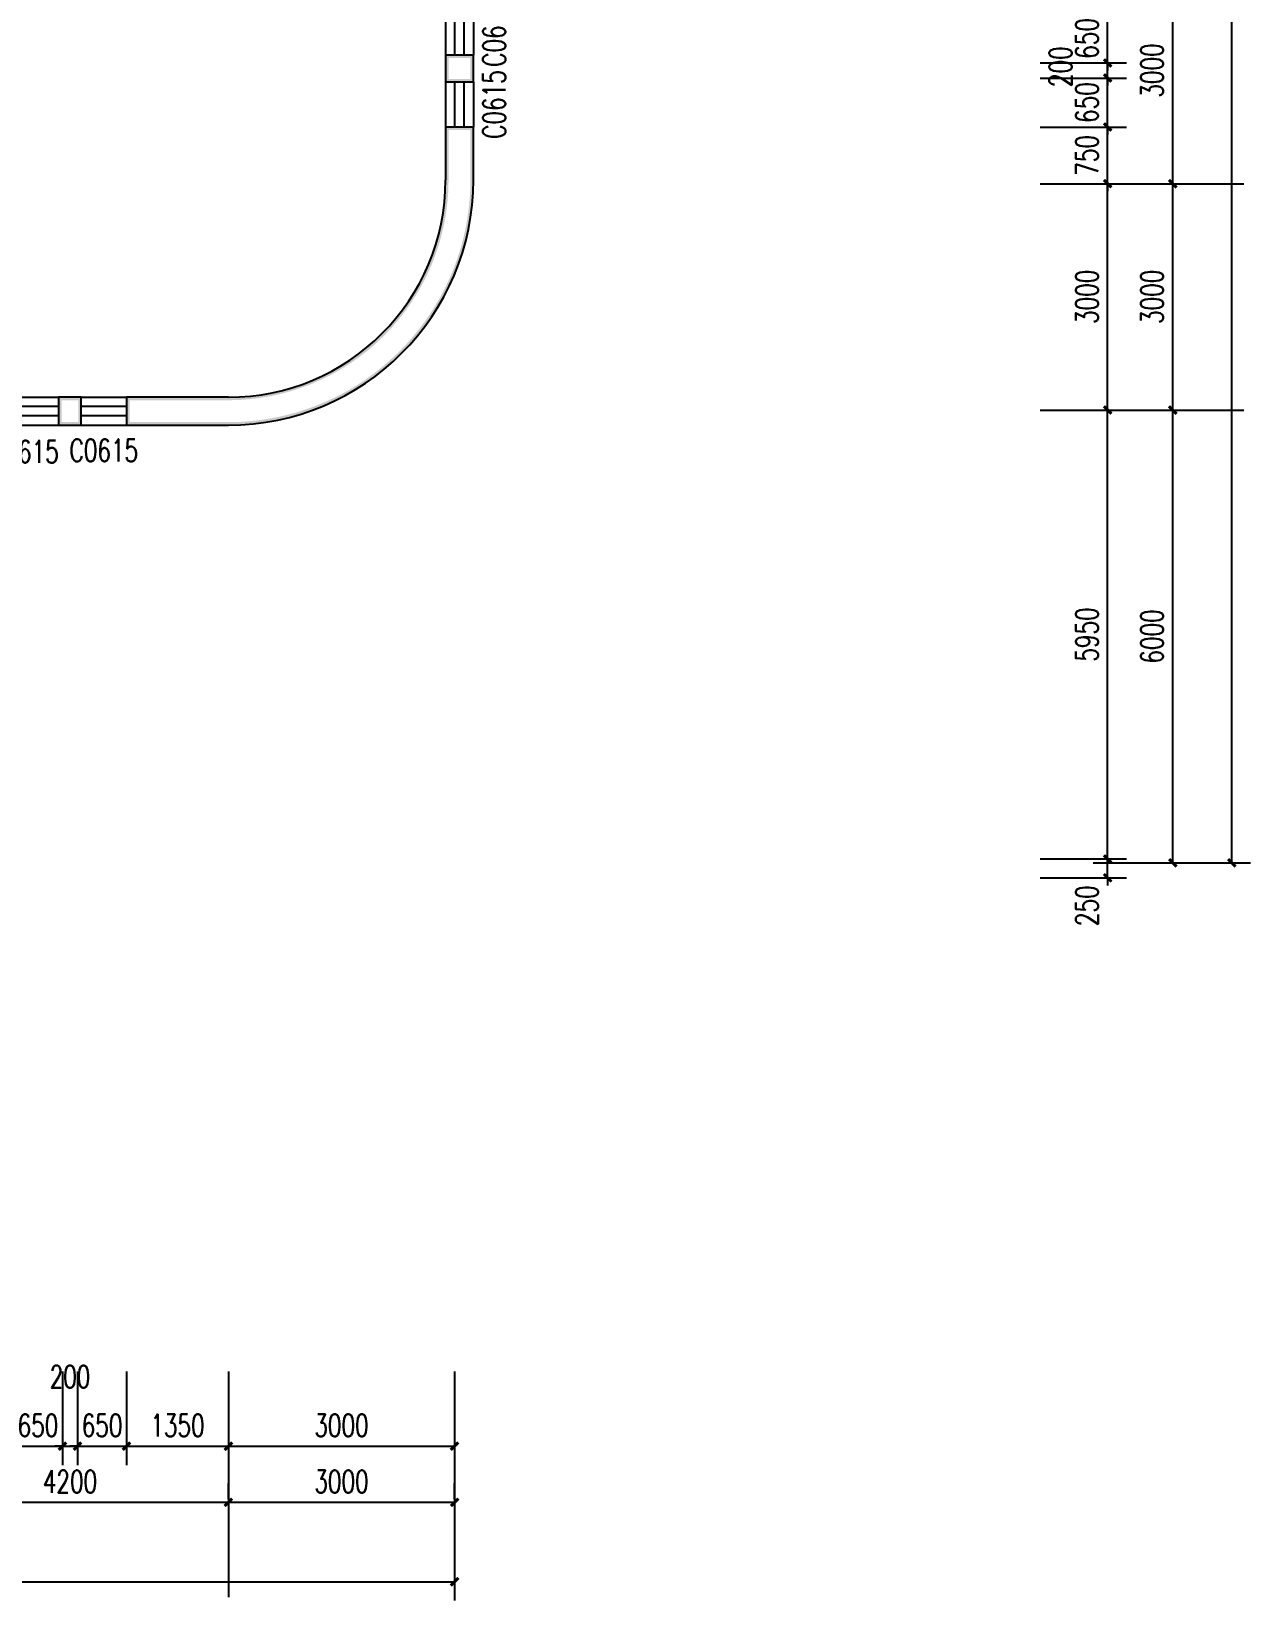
# Model space of a CAD drawing. Header units: millimetres. Extents: x -150677 to 588340, y -254013 to 149700.
# Drawn here: x 208149 to 224316, y -250685 to -229886 of the extents above; entities that cross this region are included whole.
import ezdxf

# ---------------------------------------------------------------- set-up
doc = ezdxf.new("R2010")
doc.units = ezdxf.units.MM
doc.header["$LTSCALE"] = 10
doc.header["$MEASUREMENT"] = 0
for name, color, linetype in [('PUB_DIM', 3, 'Continuous'), ('PUB_WALL', 9, 'Continuous'), ('WALL', 9, 'Continuous'), ('WINDOW', 4, 'Continuous'), ('WINDOW_TEXT', 7, 'Continuous')]:
    doc.layers.add(name, color=color, linetype=linetype)
doc.styles.add('_TCH_DIM_T3', font='SIMPLEX', dxfattribs={"width": 0.705882, "bigfont": 'GBCBIG'})
doc.styles.add('_TCH_WINDOW', font='SIMPLEX', dxfattribs={"bigfont": 'GBCBIG'})
doc.dimstyles.new('_TCH_ARCH&&100', dxfattribs={"dimtxt": 297.5, "dimasz": 100, "dimexe": 250, "dimexo": 300, "dimgap": 126.25, "dimtad": 1, "dimdec": 0, "dimzin": 0, "dimdsep": 46, "dimtxsty": '_TCH_DIM_T3', "dimblk": 'ARCHTICK', "dimcen": 0.09, "dimclrt": 7, "dimazin": 2, "dimtfac": 1, "dimtdec": 0, "dimtix": 1, "dimtmove": 2, "dimatfit": 3, "dimfxl": 1, "dimtolj": 1, "dimtzin": 0, "dimarcsym": 0})

# ---------------------------------------------------------------- blocks, each defined once
blk = doc.blocks.new('_ArchTick')
at = {"color": 0, "linetype": 'ByBlock', "const_width": 0.4}
blk.add_lwpolyline([(-0.5, -0.5), (0.5, 0.5)], dxfattribs=at)
blk = doc.blocks.new('*D2050')
at = {"layer": 'Defpoints', "color": 0, "transparency": 16777216}
for p in [(221226, -240855), (222420, -240855), (221226, -241105)]:
    blk.add_point(p, dxfattribs=at)
at = {"layer": 'PUB_DIM', "color": 0, "lineweight": -2, "transparency": 16777216}
for p, q in [((222420, -240855), (222420, -240755)), ((221526, -240855), (222670, -240855)), ((222420, -241105), (222420, -240855)), ((221526, -241105), (222670, -241105)), ((222420, -241105), (222420, -241205))]:
    blk.add_line(p, q, dxfattribs=at)
at = {"layer": 'PUB_DIM', "color": 0, "lineweight": -2, "transparency": 16777216, "xscale": 100, "yscale": 100, "zscale": 100}
for p, rotation in [((222420, -240855), 270), ((222420, -241105), 90)]:
    blk.add_blockref('_ArchTick', p, dxfattribs=dict(at, rotation=rotation))
at = {"layer": 'PUB_DIM', "color": 7, "transparency": 16777216, "insert": (222145, -241475), "char_height": 297.5, "attachment_point": 5, "rotation": 90, "style": '_TCH_DIM_T3'}
blk.add_mtext('\\A1;250', dxfattribs=at)
blk = doc.blocks.new('*D2051')
at = {"layer": 'Defpoints', "color": 0, "transparency": 16777216}
for p in [(221226, -234905), (222420, -234905), (221226, -240855)]:
    blk.add_point(p, dxfattribs=at)
at = {"layer": 'PUB_DIM', "color": 0, "lineweight": -2, "transparency": 16777216}
for p, q in [((221526, -234905), (222670, -234905)), ((222420, -240855), (222420, -234905)), ((221526, -240855), (222670, -240855))]:
    blk.add_line(p, q, dxfattribs=at)
at = {"layer": 'PUB_DIM', "color": 0, "lineweight": -2, "transparency": 16777216, "xscale": 100, "yscale": 100, "zscale": 100}
for p, rotation in [((222420, -234905), 90), ((222420, -240855), 270)]:
    blk.add_blockref('_ArchTick', p, dxfattribs=dict(at, rotation=rotation))
at = {"layer": 'PUB_DIM', "color": 7, "transparency": 16777216, "insert": (222145, -237880), "char_height": 297.5, "attachment_point": 5, "rotation": 90, "style": '_TCH_DIM_T3'}
blk.add_mtext('\\A1;5950', dxfattribs=at)
blk = doc.blocks.new('*D2052')
at = {"layer": 'Defpoints', "color": 0, "transparency": 16777216}
for p in [(221226, -231905), (222420, -231905), (221226, -234905)]:
    blk.add_point(p, dxfattribs=at)
at = {"layer": 'PUB_DIM', "color": 0, "lineweight": -2, "transparency": 16777216}
for p, q in [((221526, -231905), (222670, -231905)), ((222420, -234905), (222420, -231905)), ((221526, -234905), (222670, -234905))]:
    blk.add_line(p, q, dxfattribs=at)
at = {"layer": 'PUB_DIM', "color": 0, "lineweight": -2, "transparency": 16777216, "xscale": 100, "yscale": 100, "zscale": 100}
for p, rotation in [((222420, -231905), 90), ((222420, -234905), 270)]:
    blk.add_blockref('_ArchTick', p, dxfattribs=dict(at, rotation=rotation))
at = {"layer": 'PUB_DIM', "color": 7, "transparency": 16777216, "insert": (222145, -233405), "char_height": 297.5, "attachment_point": 5, "rotation": 90, "style": '_TCH_DIM_T3'}
blk.add_mtext('\\A1;3000', dxfattribs=at)
blk = doc.blocks.new('*D2053')
at = {"layer": 'Defpoints', "color": 0, "transparency": 16777216}
for p in [(221226, -231155), (222420, -231155), (221226, -231905)]:
    blk.add_point(p, dxfattribs=at)
at = {"layer": 'PUB_DIM', "color": 0, "lineweight": -2, "transparency": 16777216}
for p, q in [((222420, -231155), (222420, -231055)), ((221526, -231155), (222670, -231155)), ((222420, -231905), (222420, -231155)), ((221526, -231905), (222670, -231905)), ((222420, -231905), (222420, -232005))]:
    blk.add_line(p, q, dxfattribs=at)
at = {"layer": 'PUB_DIM', "color": 0, "lineweight": -2, "transparency": 16777216, "xscale": 100, "yscale": 100, "zscale": 100}
for p, rotation in [((222420, -231155), 270), ((222420, -231905), 90)]:
    blk.add_blockref('_ArchTick', p, dxfattribs=dict(at, rotation=rotation))
at = {"layer": 'PUB_DIM', "color": 7, "transparency": 16777216, "insert": (222145, -231530), "char_height": 297.5, "attachment_point": 5, "rotation": 90, "style": '_TCH_DIM_T3'}
blk.add_mtext('\\A1;750', dxfattribs=at)
blk = doc.blocks.new('*D2054')
at = {"layer": 'Defpoints', "color": 0, "transparency": 16777216}
for p in [(221226, -230505), (222420, -230505), (221226, -231155)]:
    blk.add_point(p, dxfattribs=at)
at = {"layer": 'PUB_DIM', "color": 0, "lineweight": -2, "transparency": 16777216}
for p, q in [((222420, -230505), (222420, -230405)), ((221526, -230505), (222670, -230505)), ((222420, -231155), (222420, -230505)), ((221526, -231155), (222670, -231155)), ((222420, -231155), (222420, -231255))]:
    blk.add_line(p, q, dxfattribs=at)
at = {"layer": 'PUB_DIM', "color": 0, "lineweight": -2, "transparency": 16777216, "xscale": 100, "yscale": 100, "zscale": 100}
for p, rotation in [((222420, -230505), 270), ((222420, -231155), 90)]:
    blk.add_blockref('_ArchTick', p, dxfattribs=dict(at, rotation=rotation))
at = {"layer": 'PUB_DIM', "color": 7, "transparency": 16777216, "insert": (222145, -230830), "char_height": 297.5, "attachment_point": 5, "rotation": 90, "style": '_TCH_DIM_T3'}
blk.add_mtext('\\A1;650', dxfattribs=at)
blk = doc.blocks.new('*D2055')
at = {"layer": 'Defpoints', "color": 0, "transparency": 16777216}
for p in [(221226, -230305), (222420, -230305), (221226, -230505)]:
    blk.add_point(p, dxfattribs=at)
at = {"layer": 'PUB_DIM', "color": 0, "lineweight": -2, "transparency": 16777216}
for p, q in [((222420, -230305), (222420, -230205)), ((221526, -230305), (222670, -230305)), ((222420, -230505), (222420, -230305)), ((221526, -230505), (222670, -230505)), ((222420, -230505), (222420, -230605))]:
    blk.add_line(p, q, dxfattribs=at)
at = {"layer": 'PUB_DIM', "color": 0, "lineweight": -2, "transparency": 16777216, "xscale": 100, "yscale": 100, "zscale": 100}
for p, rotation in [((222420, -230305), 270), ((222420, -230505), 90)]:
    blk.add_blockref('_ArchTick', p, dxfattribs=dict(at, rotation=rotation))
at = {"layer": 'PUB_DIM', "color": 7, "transparency": 16777216, "insert": (221795, -230355), "char_height": 297.5, "attachment_point": 5, "rotation": 90, "style": '_TCH_DIM_T3'}
blk.add_mtext('\\A1;200', dxfattribs=at)
blk = doc.blocks.new('*D2056')
at = {"layer": 'Defpoints', "color": 0, "transparency": 16777216}
for p in [(221226, -229655), (222420, -229655), (221226, -230305)]:
    blk.add_point(p, dxfattribs=at)
at = {"layer": 'PUB_DIM', "color": 0, "lineweight": -2, "transparency": 16777216}
for p, q in [((222420, -229655), (222420, -229555)), ((221526, -229655), (222670, -229655)), ((222420, -230305), (222420, -229655)), ((221526, -230305), (222670, -230305)), ((222420, -230305), (222420, -230405))]:
    blk.add_line(p, q, dxfattribs=at)
at = {"layer": 'PUB_DIM', "color": 0, "lineweight": -2, "transparency": 16777216, "xscale": 100, "yscale": 100, "zscale": 100}
for p, rotation in [((222420, -229655), 270), ((222420, -230305), 90)]:
    blk.add_blockref('_ArchTick', p, dxfattribs=dict(at, rotation=rotation))
at = {"layer": 'PUB_DIM', "color": 7, "transparency": 16777216, "insert": (222145, -229980), "char_height": 297.5, "attachment_point": 5, "rotation": 90, "style": '_TCH_DIM_T3'}
blk.add_mtext('\\A1;650', dxfattribs=at)
blk = doc.blocks.new('*D2076')
at = {"layer": 'Defpoints', "color": 0, "transparency": 16777216}
for p in [(222670, -234905), (223284, -234905), (222670, -240907)]:
    blk.add_point(p, dxfattribs=at)
at = {"layer": 'PUB_DIM', "color": 0, "lineweight": -2, "transparency": 16777216}
for p, q in [((222970, -234905), (223534, -234905)), ((223284, -240907), (223284, -234905)), ((222970, -240907), (223534, -240907))]:
    blk.add_line(p, q, dxfattribs=at)
at = {"layer": 'PUB_DIM', "color": 0, "lineweight": -2, "transparency": 16777216, "xscale": 100, "yscale": 100, "zscale": 100}
for p, rotation in [((223284, -234905), 90), ((223284, -240907), 270)]:
    blk.add_blockref('_ArchTick', p, dxfattribs=dict(at, rotation=rotation))
at = {"layer": 'PUB_DIM', "color": 7, "transparency": 16777216, "insert": (223009, -237906), "char_height": 297.5, "attachment_point": 5, "rotation": 90, "style": '_TCH_DIM_T3'}
blk.add_mtext('\\A1;6000', dxfattribs=at)
blk = doc.blocks.new('*D2077')
at = {"layer": 'Defpoints', "color": 0, "transparency": 16777216}
for p in [(222670, -231905), (223284, -231905), (222670, -234905)]:
    blk.add_point(p, dxfattribs=at)
at = {"layer": 'PUB_DIM', "color": 0, "lineweight": -2, "transparency": 16777216}
for p, q in [((222970, -231905), (223534, -231905)), ((223284, -234905), (223284, -231905)), ((222970, -234905), (223534, -234905))]:
    blk.add_line(p, q, dxfattribs=at)
at = {"layer": 'PUB_DIM', "color": 0, "lineweight": -2, "transparency": 16777216, "xscale": 100, "yscale": 100, "zscale": 100}
for p, rotation in [((223284, -231905), 90), ((223284, -234905), 270)]:
    blk.add_blockref('_ArchTick', p, dxfattribs=dict(at, rotation=rotation))
at = {"layer": 'PUB_DIM', "color": 7, "transparency": 16777216, "insert": (223009, -233405), "char_height": 297.5, "attachment_point": 5, "rotation": 90, "style": '_TCH_DIM_T3'}
blk.add_mtext('\\A1;3000', dxfattribs=at)
blk = doc.blocks.new('*D2078')
at = {"layer": 'Defpoints', "color": 0, "transparency": 16777216}
for p in [(222670, -228905), (223284, -228905), (222670, -231905)]:
    blk.add_point(p, dxfattribs=at)
at = {"layer": 'PUB_DIM', "color": 0, "lineweight": -2, "transparency": 16777216}
for p, q in [((222970, -228905), (223534, -228905)), ((223284, -231905), (223284, -228905)), ((222970, -231905), (223534, -231905))]:
    blk.add_line(p, q, dxfattribs=at)
at = {"layer": 'PUB_DIM', "color": 0, "lineweight": -2, "transparency": 16777216, "xscale": 100, "yscale": 100, "zscale": 100}
for p, rotation in [((223284, -228905), 90), ((223284, -231905), 270)]:
    blk.add_blockref('_ArchTick', p, dxfattribs=dict(at, rotation=rotation))
at = {"layer": 'PUB_DIM', "color": 7, "transparency": 16777216, "insert": (223009, -230405), "char_height": 297.5, "attachment_point": 5, "rotation": 90, "style": '_TCH_DIM_T3'}
blk.add_mtext('\\A1;3000', dxfattribs=at)
blk = doc.blocks.new('*D2102')
at = {"layer": 'Defpoints', "color": 0, "transparency": 16777216}
for p in [(210761, -249382), (206561, -249642), (210761, -249642)]:
    blk.add_point(p, dxfattribs=at)
at = {"layer": 'PUB_DIM', "color": 0, "lineweight": -2, "transparency": 16777216}
for p, q in [((206561, -249342), (206561, -249132)), ((210761, -249342), (210761, -249132)), ((206561, -249382), (210761, -249382))]:
    blk.add_line(p, q, dxfattribs=at)
at = {"layer": 'PUB_DIM', "color": 0, "lineweight": -2, "transparency": 16777216, "xscale": 100, "yscale": 100, "zscale": 100, "rotation": 180}
blk.add_blockref('_ArchTick', (206561, -249382), dxfattribs=at)
at = {"layer": 'PUB_DIM', "color": 0, "lineweight": -2, "transparency": 16777216, "xscale": 100, "yscale": 100, "zscale": 100}
blk.add_blockref('_ArchTick', (210761, -249382), dxfattribs=at)
at = {"layer": 'PUB_DIM', "color": 7, "transparency": 16777216, "insert": (208661, -249107), "char_height": 297.5, "attachment_point": 5, "style": '_TCH_DIM_T3'}
blk.add_mtext('\\A1;4200', dxfattribs=at)
blk = doc.blocks.new('*D2103')
at = {"layer": 'Defpoints', "color": 0, "transparency": 16777216}
for p in [(213761, -249382), (210761, -249642), (213761, -249642)]:
    blk.add_point(p, dxfattribs=at)
at = {"layer": 'PUB_DIM', "color": 0, "lineweight": -2, "transparency": 16777216}
for p, q in [((210761, -249342), (210761, -249132)), ((213761, -249342), (213761, -249132)), ((210761, -249382), (213761, -249382))]:
    blk.add_line(p, q, dxfattribs=at)
at = {"layer": 'PUB_DIM', "color": 0, "lineweight": -2, "transparency": 16777216, "xscale": 100, "yscale": 100, "zscale": 100, "rotation": 180}
blk.add_blockref('_ArchTick', (210761, -249382), dxfattribs=at)
at = {"layer": 'PUB_DIM', "color": 0, "lineweight": -2, "transparency": 16777216, "xscale": 100, "yscale": 100, "zscale": 100}
blk.add_blockref('_ArchTick', (213761, -249382), dxfattribs=at)
at = {"layer": 'PUB_DIM', "color": 7, "transparency": 16777216, "insert": (212261, -249107), "char_height": 297.5, "attachment_point": 5, "style": '_TCH_DIM_T3'}
blk.add_mtext('\\A1;3000', dxfattribs=at)
blk = doc.blocks.new('*D2104')
at = {"layer": 'Defpoints', "color": 0, "transparency": 16777216}
for p in [(152601, -249635), (213761, -249642), (213761, -250435)]:
    blk.add_point(p, dxfattribs=at)
at = {"layer": 'PUB_DIM', "color": 0, "lineweight": -2, "transparency": 16777216}
for p, q in [((152601, -249935), (152601, -250679)), ((213761, -249942), (213761, -250685)), ((152601, -250429), (213761, -250435))]:
    blk.add_line(p, q, dxfattribs=at)
at = {"layer": 'PUB_DIM', "color": 0, "lineweight": -2, "transparency": 16777216, "xscale": 100, "yscale": 100, "zscale": 100}
for p, rotation in [((152601, -250429), 179.9941247959615), ((213761, -250435), 359.9941247959615)]:
    blk.add_blockref('_ArchTick', p, dxfattribs=dict(at, rotation=rotation))
at = {"layer": 'PUB_DIM', "color": 7, "transparency": 16777216, "insert": (183181, -250157), "char_height": 297.5, "attachment_point": 5, "rotation": 359.9941, "style": '_TCH_DIM_T3'}
blk.add_mtext('\\A1;61200', dxfattribs=at)
blk = doc.blocks.new('$WINLIB2D$00000001')
at = {"color": 0}
for points in [[(-0.5, 0.5), (-0.5, -0.5)], [(-0.5, 0.5), (0.5, 0.5)], [(0.5, -0.5), (0.5, 0.5)], [(0.5, 0.167), (-0.5, 0.167)], [(0.5, -0.167), (-0.5, -0.167)], [(-0.5, -0.5), (0.5, -0.5)]]:
    blk.add_lwpolyline(points, dxfattribs=at)
blk = doc.blocks.new('*D2168')
at = {"layer": 'Defpoints', "color": 0, "transparency": 16777216}
for p in [(223284, -204855), (224066, -204855), (223284, -240907)]:
    blk.add_point(p, dxfattribs=at)
at = {"layer": 'PUB_DIM', "color": 0, "lineweight": -2, "transparency": 16777216}
for p, q in [((223584, -204855), (224316, -204855)), ((224066, -240907), (224066, -204855)), ((223584, -240907), (224316, -240907))]:
    blk.add_line(p, q, dxfattribs=at)
at = {"layer": 'PUB_DIM', "color": 0, "lineweight": -2, "transparency": 16777216, "xscale": 100, "yscale": 100, "zscale": 100}
for p, rotation in [((224066, -204855), 90), ((224066, -240907), 270)]:
    blk.add_blockref('_ArchTick', p, dxfattribs=dict(at, rotation=rotation))
at = {"layer": 'PUB_DIM', "color": 7, "transparency": 16777216, "insert": (223791, -223581), "char_height": 297.5, "attachment_point": 5, "rotation": 90, "style": '_TCH_DIM_T3'}
blk.add_mtext('\\A1;36050', dxfattribs=at)
blk = doc.blocks.new('*D2170')
at = {"layer": 'Defpoints', "color": 0, "transparency": 16777216}
for p in [(207911, -247348), (208561, -247348), (208561, -248638)]:
    blk.add_point(p, dxfattribs=at)
at = {"layer": 'PUB_DIM', "color": 0, "lineweight": -2, "transparency": 16777216}
for p, q in [((207911, -247648), (207911, -248888)), ((208561, -247648), (208561, -248888)), ((207911, -248638), (207811, -248638)), ((207911, -248638), (208561, -248638)), ((208561, -248638), (208661, -248638))]:
    blk.add_line(p, q, dxfattribs=at)
at = {"layer": 'PUB_DIM', "color": 0, "lineweight": -2, "transparency": 16777216, "xscale": 100, "yscale": 100, "zscale": 100}
blk.add_blockref('_ArchTick', (207911, -248638), dxfattribs=at)
at = {"layer": 'PUB_DIM', "color": 0, "lineweight": -2, "transparency": 16777216, "xscale": 100, "yscale": 100, "zscale": 100, "rotation": 180}
blk.add_blockref('_ArchTick', (208561, -248638), dxfattribs=at)
at = {"layer": 'PUB_DIM', "color": 7, "transparency": 16777216, "insert": (208236, -248363), "char_height": 297.5, "attachment_point": 5, "style": '_TCH_DIM_T3'}
blk.add_mtext('\\A1;650', dxfattribs=at)
blk = doc.blocks.new('*D2171')
at = {"layer": 'Defpoints', "color": 0, "transparency": 16777216}
for p in [(208561, -247348), (208761, -247348), (208761, -248638)]:
    blk.add_point(p, dxfattribs=at)
at = {"layer": 'PUB_DIM', "color": 0, "lineweight": -2, "transparency": 16777216}
for p, q in [((208561, -247648), (208561, -248888)), ((208761, -247648), (208761, -248888)), ((208561, -248638), (208461, -248638)), ((208561, -248638), (208761, -248638)), ((208761, -248638), (208861, -248638))]:
    blk.add_line(p, q, dxfattribs=at)
at = {"layer": 'PUB_DIM', "color": 0, "lineweight": -2, "transparency": 16777216, "xscale": 100, "yscale": 100, "zscale": 100}
blk.add_blockref('_ArchTick', (208561, -248638), dxfattribs=at)
at = {"layer": 'PUB_DIM', "color": 0, "lineweight": -2, "transparency": 16777216, "xscale": 100, "yscale": 100, "zscale": 100, "rotation": 180}
blk.add_blockref('_ArchTick', (208761, -248638), dxfattribs=at)
at = {"layer": 'PUB_DIM', "color": 7, "transparency": 16777216, "insert": (208661, -247718), "char_height": 297.5, "attachment_point": 5, "style": '_TCH_DIM_T3'}
blk.add_mtext('\\A1;200', dxfattribs=at)
blk = doc.blocks.new('*D2172')
at = {"layer": 'Defpoints', "color": 0, "transparency": 16777216}
for p in [(208761, -247348), (209411, -247348), (209411, -248638)]:
    blk.add_point(p, dxfattribs=at)
at = {"layer": 'PUB_DIM', "color": 0, "lineweight": -2, "transparency": 16777216}
for p, q in [((208761, -247648), (208761, -248888)), ((209411, -247648), (209411, -248888)), ((208761, -248638), (208661, -248638)), ((208761, -248638), (209411, -248638)), ((209411, -248638), (209511, -248638))]:
    blk.add_line(p, q, dxfattribs=at)
at = {"layer": 'PUB_DIM', "color": 0, "lineweight": -2, "transparency": 16777216, "xscale": 100, "yscale": 100, "zscale": 100}
blk.add_blockref('_ArchTick', (208761, -248638), dxfattribs=at)
at = {"layer": 'PUB_DIM', "color": 0, "lineweight": -2, "transparency": 16777216, "xscale": 100, "yscale": 100, "zscale": 100, "rotation": 180}
blk.add_blockref('_ArchTick', (209411, -248638), dxfattribs=at)
at = {"layer": 'PUB_DIM', "color": 7, "transparency": 16777216, "insert": (209086, -248363), "char_height": 297.5, "attachment_point": 5, "style": '_TCH_DIM_T3'}
blk.add_mtext('\\A1;650', dxfattribs=at)
blk = doc.blocks.new('*D2173')
at = {"layer": 'Defpoints', "color": 0, "transparency": 16777216}
for p in [(209411, -247348), (210761, -247348), (210761, -248638)]:
    blk.add_point(p, dxfattribs=at)
at = {"layer": 'PUB_DIM', "color": 0, "lineweight": -2, "transparency": 16777216}
for p, q in [((209411, -247648), (209411, -248888)), ((210761, -247648), (210761, -248888)), ((209411, -248638), (210761, -248638))]:
    blk.add_line(p, q, dxfattribs=at)
at = {"layer": 'PUB_DIM', "color": 0, "lineweight": -2, "transparency": 16777216, "xscale": 100, "yscale": 100, "zscale": 100, "rotation": 180}
blk.add_blockref('_ArchTick', (209411, -248638), dxfattribs=at)
at = {"layer": 'PUB_DIM', "color": 0, "lineweight": -2, "transparency": 16777216, "xscale": 100, "yscale": 100, "zscale": 100}
blk.add_blockref('_ArchTick', (210761, -248638), dxfattribs=at)
at = {"layer": 'PUB_DIM', "color": 7, "transparency": 16777216, "insert": (210086, -248363), "char_height": 297.5, "attachment_point": 5, "style": '_TCH_DIM_T3'}
blk.add_mtext('\\A1;1350', dxfattribs=at)
blk = doc.blocks.new('*D2174')
at = {"layer": 'Defpoints', "color": 0, "transparency": 16777216}
for p in [(210761, -247348), (213761, -247348), (213761, -248638)]:
    blk.add_point(p, dxfattribs=at)
at = {"layer": 'PUB_DIM', "color": 0, "lineweight": -2, "transparency": 16777216}
for p, q in [((210761, -247648), (210761, -248888)), ((213761, -247648), (213761, -248888)), ((210761, -248638), (213761, -248638))]:
    blk.add_line(p, q, dxfattribs=at)
at = {"layer": 'PUB_DIM', "color": 0, "lineweight": -2, "transparency": 16777216, "xscale": 100, "yscale": 100, "zscale": 100, "rotation": 180}
blk.add_blockref('_ArchTick', (210761, -248638), dxfattribs=at)
at = {"layer": 'PUB_DIM', "color": 0, "lineweight": -2, "transparency": 16777216, "xscale": 100, "yscale": 100, "zscale": 100}
blk.add_blockref('_ArchTick', (213761, -248638), dxfattribs=at)
at = {"layer": 'PUB_DIM', "color": 7, "transparency": 16777216, "insert": (212261, -248363), "char_height": 297.5, "attachment_point": 5, "style": '_TCH_DIM_T3'}
blk.add_mtext('\\A1;3000', dxfattribs=at)

msp = doc.modelspace()

# ---------------------------------------------------------------- hatches: boundary and pattern name
at = {"layer": 'PUB_WALL'}
for points in [[(214010.7, -230200.4), (213640.7, -230200.4), (213680.7, -230240.4), (213970.7, -230240.4)], [(213640.7, -230200.4), (213640.7, -230555.2), (213680.7, -230515.2), (213680.7, -230240.4)], [(214010.7, -230555.2), (214010.7, -230200.4), (213970.7, -230240.4), (213970.7, -230515.2)], [(213640.7, -230555.2), (214010.7, -230555.2), (213970.7, -230515.2), (213680.7, -230515.2)], [(214010.7, -231155.2), (213640.7, -231155.2), (213680.7, -231195.2), (213970.7, -231195.2)], [(213640.7, -231155.2), (213640.7, -231855.2), (213680.7, -231855.2), (213680.7, -231195.2)], [(214010.7, -231855.2), (214010.7, -231155.2), (213970.7, -231195.2), (213970.7, -231855.2)], [(210760.7, -234735.2, 0.4142136), (213640.7, -231855.2), (213680.7, -231855.2, -0.4142136), (210760.7, -234775.2)], [(210760.7, -235105.2, 0.4142136), (214010.7, -231855.2), (213970.7, -231855.2, -0.4142136), (210760.7, -235065.2)], [(208810.7, -234735.2), (208510.7, -234735.2), (208550.7, -234775.2), (208770.7, -234775.2)], [(208510.7, -234735.2), (208510.7, -235105.2), (208550.7, -235065.2), (208550.7, -234775.2)], [(208810.7, -235105.2), (208810.7, -234735.2), (208770.7, -234775.2), (208770.7, -235065.2)], [(210760.7, -234735.2), (209410.7, -234735.2), (209450.7, -234775.2), (210760.7, -234775.2)], [(209410.7, -234735.2), (209410.7, -235105.2), (209450.7, -235065.2), (209450.7, -234775.2)], [(208510.7, -235105.2), (208810.7, -235105.2), (208770.7, -235065.2), (208550.7, -235065.2)], [(209410.7, -235105.2), (210760.7, -235105.2), (210760.7, -235065.2), (209450.7, -235065.2)]]:
    msp.add_hatch(color=256, dxfattribs=at).paths.add_polyline_path(points)

# ---------------------------------------------------------------- linework, layer by layer
at = {"layer": 'PUB_DIM'}
for p, q in [((222227.5, -231905.2), (224227.5, -231905.2)), ((222227.5, -234905.2), (224227.5, -234905.2)), ((222227.5, -240905.2), (224227.5, -240905.2)), ((210760.7, -248638.5), (210760.7, -250638.5)), ((213760.7, -248638.5), (213760.7, -250638.5))]:
    msp.add_line(p, q, dxfattribs=at)
at = {"layer": 'WALL'}
for p, q in [((214010.7, -230200.4), (213640.7, -230200.4)), ((213640.7, -230200.4), (213640.7, -230555.2)), ((214010.7, -230555.2), (214010.7, -230200.4)), ((213640.7, -230555.2), (214010.7, -230555.2)), ((214010.7, -231155.2), (213640.7, -231155.2)), ((213640.7, -231155.2), (213640.7, -231855.2)), ((214010.7, -231855.2), (214010.7, -231155.2)), ((208810.7, -234735.2), (208510.7, -234735.2)), ((208510.7, -234735.2), (208510.7, -235105.2)), ((208810.7, -235105.2), (208810.7, -234735.2)), ((210760.7, -234735.2), (209410.7, -234735.2)), ((209410.7, -234735.2), (209410.7, -235105.2)), ((208510.7, -235105.2), (208810.7, -235105.2)), ((209410.7, -235105.2), (210760.7, -235105.2))]:
    msp.add_line(p, q, dxfattribs=at)
for radius in [2880, 3250]:
    msp.add_arc((210760.7, -231855.2), radius, 270, 0, dxfattribs=at)

# ---------------------------------------------------------------- block references
at = {"layer": 'WINDOW'}
ref = msp.add_blockref('$WINLIB2D$00000001', (213825.7, -229900.4), dxfattribs=dict(at, xscale=-600, yscale=370, zscale=-600, rotation=90.00000000000057))
ref.add_attrib('A', 'C0615', (214434.4, -230355.4), dxfattribs={"layer": 'WINDOW_TEXT', "height": 297.5, "rotation": 90, "style": '_TCH_WINDOW', "width": 0.705882})
ref = msp.add_blockref('$WINLIB2D$00000001', (213825.7, -230855.2), dxfattribs=dict(at, xscale=-600, yscale=370, zscale=-600, rotation=90.00000000000057))
ref.add_attrib('A', 'C0615', (214434.4, -231310.2), dxfattribs={"layer": 'WINDOW_TEXT', "height": 297.5, "rotation": 90, "style": '_TCH_WINDOW', "width": 0.705882})
ref = msp.add_blockref('$WINLIB2D$00000001', (208210.7, -234920.2), dxfattribs=dict(at, xscale=-600, yscale=370, zscale=-600, rotation=180))
ref.add_attrib('A', 'C0615', (207603.9, -235605.2), dxfattribs={"layer": 'WINDOW_TEXT', "height": 297.5, "style": '_TCH_WINDOW', "width": 0.705882})
ref = msp.add_blockref('$WINLIB2D$00000001', (209110.7, -234920.2), dxfattribs=dict(at, xscale=-600, yscale=370, zscale=-600, rotation=180))
ref.add_attrib('A', 'C0615', (208655.7, -235588), dxfattribs={"layer": 'WINDOW_TEXT', "height": 297.5, "style": '_TCH_WINDOW', "width": 0.705882})

# ---------------------------------------------------------------- dimensions: what is measured, and where the dimension line sits
at = {"layer": 'PUB_DIM'}
dim = msp.add_linear_dim(base=(224065.8, -204855.2), p1=(223283.5, -240907), p2=(223283.5, -204855.2), angle=90, text='36050', dimstyle='_TCH_ARCH&&100', dxfattribs=at)
dim.commit()
dim.dimension.update_dxf_attribs({"geometry": '*D2168', "text_midpoint": (223790.8, -223580.7), "dimtype": 161})
for p1, p2, distance, picture, middle in [((222669.6, -231905.2), (222669.6, -228905.2), -613.9, '*D2078', (223008.5, -230405.2)), ((221225.7, -230305.2), (221225.7, -229655.2), -1193.9, '*D2056', (222144.6, -229980.2)), ((221225.7, -231155.2), (221225.7, -230505.2), -1193.9, '*D2054', (222144.6, -230830.2)), ((221225.7, -231905.2), (221225.7, -231155.2), -1193.9, '*D2053', (222144.6, -231530.2)), ((221225.7, -234905.2), (221225.7, -231905.2), -1193.9, '*D2052', (222144.6, -233405.2)), ((222669.6, -234905.2), (222669.6, -231905.2), -613.9, '*D2077', (223008.5, -233405.2)), ((221225.7, -240855.2), (221225.7, -234905.2), -1193.9, '*D2051', (222144.6, -237880.2)), ((207910.7, -247347.7), (208560.7, -247347.7), -1290.8, '*D2170', (208235.7, -248363.5)), ((208760.7, -247347.7), (209410.7, -247347.7), -1290.8, '*D2172', (209085.7, -248363.5)), ((209410.7, -247347.7), (210760.7, -247347.7), -1290.8, '*D2173', (210085.7, -248363.5)), ((210760.7, -247347.7), (213760.7, -247347.7), -1290.8, '*D2174', (212260.7, -248363.5)), ((206560.7, -249641.6), (210760.7, -249641.6), 259.2, '*D2102', (208660.7, -249107.4)), ((210760.7, -249641.6), (213760.7, -249641.6), 259.2, '*D2103', (212260.7, -249107.4))]:
    dim = msp.add_aligned_dim(p1=p1, p2=p2, distance=distance, dimstyle='_TCH_ARCH&&100', dxfattribs=at)
    dim.commit()
    dim.dimension.update_dxf_attribs({"geometry": picture, "text_midpoint": middle})
for base, p1, p2, angle, picture, middle in [((222419.6, -230305.2), (221225.7, -230505.2), (221225.7, -230305.2), 90, '*D2055', (221794.6, -230355.2)), ((222419.6, -240855.2), (221225.7, -241105.2), (221225.7, -240855.2), 90, '*D2050', (222144.6, -241475.2)), ((208760.7, -248638.5), (208560.7, -247347.7), (208760.7, -247347.7), 0, '*D2171', (208660.7, -247717.9))]:
    dim = msp.add_linear_dim(base=base, p1=p1, p2=p2, angle=angle, dimstyle='_TCH_ARCH&&100', dxfattribs=at)
    dim.commit()
    dim.dimension.update_dxf_attribs({"geometry": picture, "text_midpoint": middle, "dimtype": 161})
for p1, p2, distance, text, picture, middle in [((222669.6, -240907), (222669.6, -234905.2), -613.9, '6000', '*D2076', (223008.5, -237906.1)), ((152600.7, -249635.3), (213760.7, -249641.6), -793.4, '61200', '*D2104', (183180.6, -250156.9))]:
    dim = msp.add_aligned_dim(p1=p1, p2=p2, distance=distance, text=text, dimstyle='_TCH_ARCH&&100', dxfattribs=at)
    dim.commit()
    dim.dimension.update_dxf_attribs({"geometry": picture, "text_midpoint": middle})

doc.saveas('drawing.dxf')
